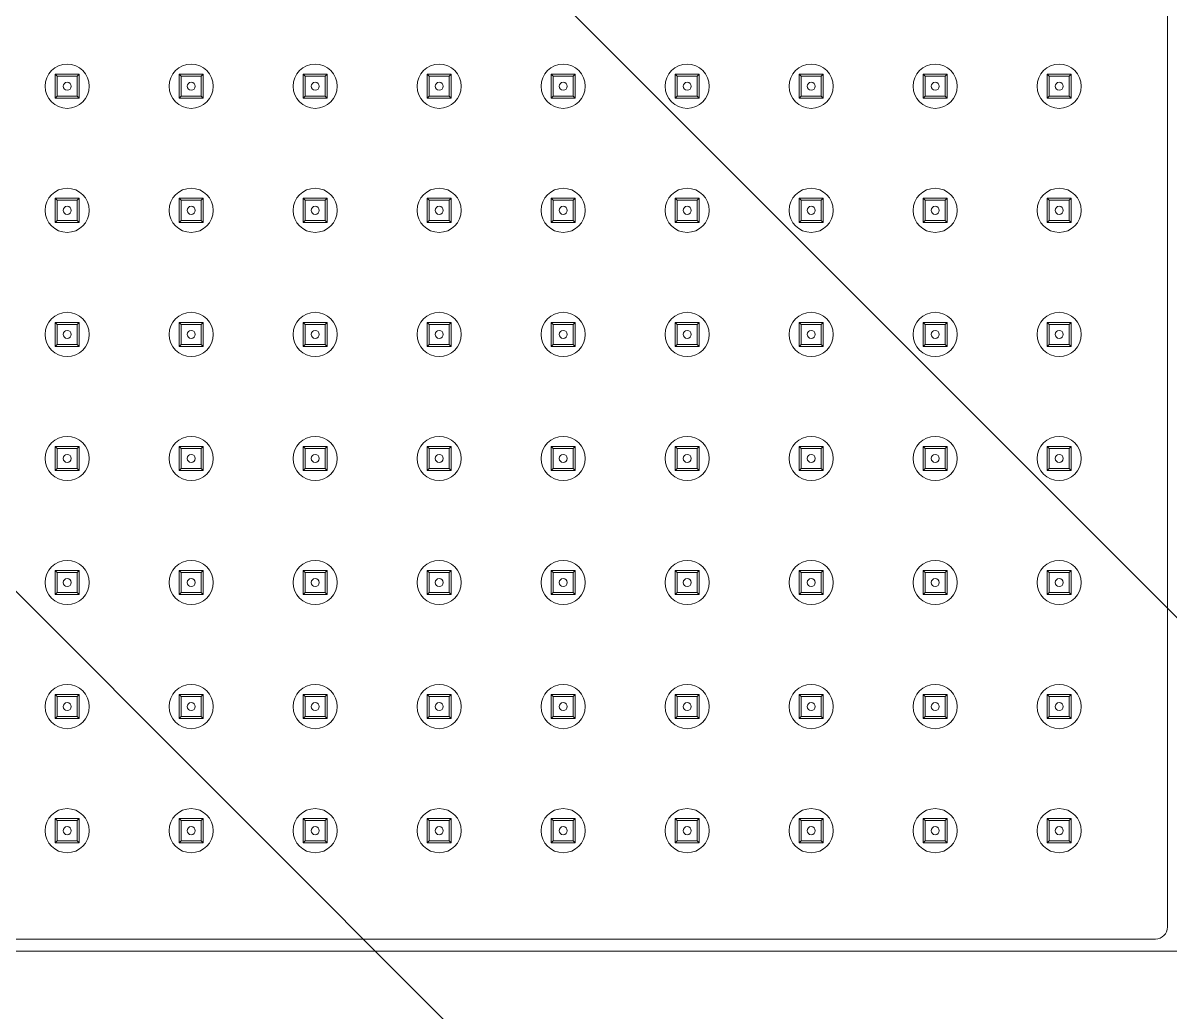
# Model space of a CAD drawing. Header units: inches. Extents: x 3094 to 3721, y -16790 to -15753.
# Drawn here: x 3489.24 to 3494.96, y -16001.11 to -15996.19 of the extents above; entities that cross this region are included whole.
import ezdxf

# ---------------------------------------------------------------- set-up
doc = ezdxf.new("R2010")
doc.units = ezdxf.units.IN
doc.header["$LTSCALE"] = 25
doc.header["$MEASUREMENT"] = 0
for name, color, linetype, lineweight in [('C.P. Fitting', 2, 'Continuous', 13), ('PP-WWP', 3, 'Continuous', 9), ('SDA - Bathroom Fittings & Fixtures', 52, 'Continuous', 5)]:
    doc.layers.add(name, color=color, linetype=linetype, lineweight=lineweight)

# ---------------------------------------------------------------- blocks, each defined once
blk = doc.blocks.new('radse')
at = {"layer": 'C.P. Fitting'}
for p, q in [((2629.0737, -25072.6421), (2629.2049, -25072.6421)), ((2629.0737, -25072.6421), (2629.0737, -25072.7734)), ((2629.0737, -25072.6421), (2629.0847, -25072.6531)), ((2629.0847, -25072.6531), (2629.194, -25072.6531)), ((2629.0847, -25072.6531), (2629.0847, -25072.7624)), ((2629.194, -25072.6531), (2629.2049, -25072.6421)), ((2629.194, -25072.6531), (2629.194, -25072.7624)), ((2629.2049, -25072.6421), (2629.2049, -25072.7734)), ((2629.7497, -25072.6421), (2629.8809, -25072.6421)), ((2629.7497, -25072.6421), (2629.7497, -25072.7734)), ((2629.7497, -25072.6421), (2629.7606, -25072.6531)), ((2629.7606, -25072.6531), (2629.87, -25072.6531)), ((2629.7606, -25072.6531), (2629.7606, -25072.7624)), ((2629.87, -25072.6531), (2629.8809, -25072.6421)), ((2629.87, -25072.6531), (2629.87, -25072.7624)), ((2629.8809, -25072.6421), (2629.8809, -25072.7734)), ((2630.4257, -25072.6421), (2630.5569, -25072.6421)), ((2630.4257, -25072.6421), (2630.4257, -25072.7734)), ((2630.4257, -25072.6421), (2630.4366, -25072.6531)), ((2630.4366, -25072.6531), (2630.546, -25072.6531)), ((2630.4366, -25072.6531), (2630.4366, -25072.7624)), ((2630.546, -25072.6531), (2630.5569, -25072.6421)), ((2630.546, -25072.6531), (2630.546, -25072.7624)), ((2630.5569, -25072.6421), (2630.5569, -25072.7734)), ((2631.1016, -25072.6421), (2631.2329, -25072.6421)), ((2631.1016, -25072.6421), (2631.1016, -25072.7734)), ((2631.1016, -25072.6421), (2631.1126, -25072.6531)), ((2631.1126, -25072.6531), (2631.2219, -25072.6531)), ((2631.1126, -25072.6531), (2631.1126, -25072.7624)), ((2631.2219, -25072.6531), (2631.2329, -25072.6421)), ((2631.2219, -25072.6531), (2631.2219, -25072.7624)), ((2631.2329, -25072.6421), (2631.2329, -25072.7734)), ((2631.7776, -25072.6421), (2631.9088, -25072.6421)), ((2631.7776, -25072.6421), (2631.7776, -25072.7734)), ((2631.7776, -25072.6421), (2631.7886, -25072.6531)), ((2631.7886, -25072.6531), (2631.8979, -25072.6531)), ((2631.7886, -25072.6531), (2631.7886, -25072.7624)), ((2631.8979, -25072.6531), (2631.9088, -25072.6421)), ((2631.8979, -25072.6531), (2631.8979, -25072.7624)), ((2631.9088, -25072.6421), (2631.9088, -25072.7734)), ((2632.4536, -25072.6421), (2632.5848, -25072.6421)), ((2632.4536, -25072.6421), (2632.4536, -25072.7734)), ((2632.4536, -25072.6421), (2632.4645, -25072.6531)), ((2632.4645, -25072.6531), (2632.5739, -25072.6531)), ((2632.4645, -25072.6531), (2632.4645, -25072.7624)), ((2632.5739, -25072.6531), (2632.5848, -25072.6421)), ((2632.5739, -25072.6531), (2632.5739, -25072.7624)), ((2632.5848, -25072.6421), (2632.5848, -25072.7734)), ((2633.1296, -25072.6421), (2633.2608, -25072.6421)), ((2633.1296, -25072.6421), (2633.1296, -25072.7734)), ((2633.1296, -25072.6421), (2633.1405, -25072.6531)), ((2633.1405, -25072.6531), (2633.2498, -25072.6531)), ((2633.1405, -25072.6531), (2633.1405, -25072.7624)), ((2633.2498, -25072.6531), (2633.2608, -25072.6421)), ((2633.2498, -25072.6531), (2633.2498, -25072.7624)), ((2633.2608, -25072.6421), (2633.2608, -25072.7734)), ((2629.0737, -25072.7734), (2629.0847, -25072.7624)), ((2629.0737, -25072.7734), (2629.2049, -25072.7734)), ((2629.0847, -25072.7624), (2629.194, -25072.7624)), ((2629.194, -25072.7624), (2629.2049, -25072.7734)), ((2629.7497, -25072.7734), (2629.7606, -25072.7624)), ((2629.7497, -25072.7734), (2629.8809, -25072.7734)), ((2629.7606, -25072.7624), (2629.87, -25072.7624)), ((2629.87, -25072.7624), (2629.8809, -25072.7734)), ((2630.4257, -25072.7734), (2630.4366, -25072.7624)), ((2630.4257, -25072.7734), (2630.5569, -25072.7734)), ((2630.4366, -25072.7624), (2630.546, -25072.7624)), ((2630.546, -25072.7624), (2630.5569, -25072.7734)), ((2631.1016, -25072.7734), (2631.1126, -25072.7624)), ((2631.1016, -25072.7734), (2631.2329, -25072.7734)), ((2631.1126, -25072.7624), (2631.2219, -25072.7624)), ((2631.2219, -25072.7624), (2631.2329, -25072.7734)), ((2631.7776, -25072.7734), (2631.7886, -25072.7624)), ((2631.7776, -25072.7734), (2631.9088, -25072.7734)), ((2631.7886, -25072.7624), (2631.8979, -25072.7624)), ((2631.8979, -25072.7624), (2631.9088, -25072.7734)), ((2632.4536, -25072.7734), (2632.4645, -25072.7624)), ((2632.4536, -25072.7734), (2632.5848, -25072.7734)), ((2632.4645, -25072.7624), (2632.5739, -25072.7624)), ((2632.5739, -25072.7624), (2632.5848, -25072.7734)), ((2633.1296, -25072.7734), (2633.1405, -25072.7624)), ((2633.1296, -25072.7734), (2633.2608, -25072.7734)), ((2633.1405, -25072.7624), (2633.2498, -25072.7624)), ((2633.2498, -25072.7624), (2633.2608, -25072.7734)), ((2629.0737, -25073.3181), (2629.2049, -25073.3181)), ((2629.0737, -25073.3181), (2629.0737, -25073.4493)), ((2629.0737, -25073.3181), (2629.0847, -25073.3291)), ((2629.0847, -25073.3291), (2629.194, -25073.3291)), ((2629.0847, -25073.3291), (2629.0847, -25073.4384)), ((2629.194, -25073.3291), (2629.2049, -25073.3181)), ((2629.194, -25073.3291), (2629.194, -25073.4384)), ((2629.2049, -25073.3181), (2629.2049, -25073.4493)), ((2629.7497, -25073.3181), (2629.8809, -25073.3181)), ((2629.7497, -25073.3181), (2629.7497, -25073.4493)), ((2629.7497, -25073.3181), (2629.7606, -25073.3291)), ((2629.7606, -25073.3291), (2629.87, -25073.3291)), ((2629.7606, -25073.3291), (2629.7606, -25073.4384)), ((2629.87, -25073.3291), (2629.8809, -25073.3181)), ((2629.87, -25073.3291), (2629.87, -25073.4384)), ((2629.8809, -25073.3181), (2629.8809, -25073.4493)), ((2630.4257, -25073.3181), (2630.5569, -25073.3181)), ((2630.4257, -25073.3181), (2630.4257, -25073.4493)), ((2630.4257, -25073.3181), (2630.4366, -25073.3291)), ((2630.4366, -25073.3291), (2630.546, -25073.3291)), ((2630.4366, -25073.3291), (2630.4366, -25073.4384)), ((2630.546, -25073.3291), (2630.5569, -25073.3181)), ((2630.546, -25073.3291), (2630.546, -25073.4384)), ((2630.5569, -25073.3181), (2630.5569, -25073.4493)), ((2631.1016, -25073.3181), (2631.2329, -25073.3181)), ((2631.1016, -25073.3181), (2631.1016, -25073.4493)), ((2631.1016, -25073.3181), (2631.1126, -25073.3291)), ((2631.1126, -25073.3291), (2631.2219, -25073.3291)), ((2631.1126, -25073.3291), (2631.1126, -25073.4384)), ((2631.2219, -25073.3291), (2631.2329, -25073.3181)), ((2631.2219, -25073.3291), (2631.2219, -25073.4384)), ((2631.2329, -25073.3181), (2631.2329, -25073.4493)), ((2631.7776, -25073.3181), (2631.9088, -25073.3181)), ((2631.7776, -25073.3181), (2631.7776, -25073.4493)), ((2631.7776, -25073.3181), (2631.7886, -25073.3291)), ((2631.7886, -25073.3291), (2631.8979, -25073.3291)), ((2631.7886, -25073.3291), (2631.7886, -25073.4384)), ((2631.8979, -25073.3291), (2631.9088, -25073.3181)), ((2631.8979, -25073.3291), (2631.8979, -25073.4384)), ((2631.9088, -25073.3181), (2631.9088, -25073.4493)), ((2632.4536, -25073.3181), (2632.5848, -25073.3181)), ((2632.4536, -25073.3181), (2632.4536, -25073.4493)), ((2632.4536, -25073.3181), (2632.4645, -25073.3291)), ((2632.4645, -25073.3291), (2632.5739, -25073.3291)), ((2632.4645, -25073.3291), (2632.4645, -25073.4384)), ((2632.5739, -25073.3291), (2632.5848, -25073.3181)), ((2632.5739, -25073.3291), (2632.5739, -25073.4384)), ((2632.5848, -25073.3181), (2632.5848, -25073.4493)), ((2633.1296, -25073.3181), (2633.2608, -25073.3181)), ((2633.1296, -25073.3181), (2633.1296, -25073.4493)), ((2633.1296, -25073.3181), (2633.1405, -25073.3291)), ((2633.1405, -25073.3291), (2633.2498, -25073.3291)), ((2633.1405, -25073.3291), (2633.1405, -25073.4384)), ((2633.2498, -25073.3291), (2633.2608, -25073.3181)), ((2633.2498, -25073.3291), (2633.2498, -25073.4384)), ((2633.2608, -25073.3181), (2633.2608, -25073.4493)), ((2629.0737, -25073.4493), (2629.0847, -25073.4384)), ((2629.0737, -25073.4493), (2629.2049, -25073.4493)), ((2629.0847, -25073.4384), (2629.194, -25073.4384)), ((2629.194, -25073.4384), (2629.2049, -25073.4493)), ((2629.7497, -25073.4493), (2629.7606, -25073.4384)), ((2629.7497, -25073.4493), (2629.8809, -25073.4493)), ((2629.7606, -25073.4384), (2629.87, -25073.4384)), ((2629.87, -25073.4384), (2629.8809, -25073.4493)), ((2630.4257, -25073.4493), (2630.4366, -25073.4384)), ((2630.4257, -25073.4493), (2630.5569, -25073.4493)), ((2630.4366, -25073.4384), (2630.546, -25073.4384)), ((2630.546, -25073.4384), (2630.5569, -25073.4493)), ((2631.1016, -25073.4493), (2631.1126, -25073.4384)), ((2631.1016, -25073.4493), (2631.2329, -25073.4493)), ((2631.1126, -25073.4384), (2631.2219, -25073.4384)), ((2631.2219, -25073.4384), (2631.2329, -25073.4493)), ((2631.7776, -25073.4493), (2631.7886, -25073.4384)), ((2631.7776, -25073.4493), (2631.9088, -25073.4493)), ((2631.7886, -25073.4384), (2631.8979, -25073.4384)), ((2631.8979, -25073.4384), (2631.9088, -25073.4493)), ((2632.4536, -25073.4493), (2632.4645, -25073.4384)), ((2632.4536, -25073.4493), (2632.5848, -25073.4493)), ((2632.4645, -25073.4384), (2632.5739, -25073.4384)), ((2632.5739, -25073.4384), (2632.5848, -25073.4493)), ((2633.1296, -25073.4493), (2633.1405, -25073.4384)), ((2633.1296, -25073.4493), (2633.2608, -25073.4493)), ((2633.1405, -25073.4384), (2633.2498, -25073.4384)), ((2633.2498, -25073.4384), (2633.2608, -25073.4493)), ((2629.0737, -25073.9941), (2629.2049, -25073.9941)), ((2629.0737, -25073.9941), (2629.0737, -25074.1253)), ((2629.0737, -25073.9941), (2629.0847, -25074.005)), ((2629.0847, -25074.005), (2629.194, -25074.005)), ((2629.0847, -25074.005), (2629.0847, -25074.1144)), ((2629.194, -25074.005), (2629.2049, -25073.9941)), ((2629.194, -25074.005), (2629.194, -25074.1144)), ((2629.2049, -25073.9941), (2629.2049, -25074.1253)), ((2629.7497, -25073.9941), (2629.8809, -25073.9941)), ((2629.7497, -25073.9941), (2629.7497, -25074.1253)), ((2629.7497, -25073.9941), (2629.7606, -25074.005)), ((2629.7606, -25074.005), (2629.87, -25074.005)), ((2629.7606, -25074.005), (2629.7606, -25074.1144)), ((2629.87, -25074.005), (2629.8809, -25073.9941)), ((2629.87, -25074.005), (2629.87, -25074.1144)), ((2629.8809, -25073.9941), (2629.8809, -25074.1253)), ((2630.4257, -25073.9941), (2630.4366, -25074.005)), ((2630.4257, -25073.9941), (2630.5569, -25073.9941)), ((2630.4257, -25073.9941), (2630.4257, -25074.1253)), ((2630.4366, -25074.005), (2630.4366, -25074.1144)), ((2630.4366, -25074.005), (2630.546, -25074.005)), ((2630.546, -25074.005), (2630.5569, -25073.9941)), ((2630.546, -25074.005), (2630.546, -25074.1144)), ((2630.5569, -25073.9941), (2630.5569, -25074.1253)), ((2631.1016, -25073.9941), (2631.2329, -25073.9941)), ((2631.1016, -25073.9941), (2631.1016, -25074.1253)), ((2631.1016, -25073.9941), (2631.1126, -25074.005)), ((2631.1126, -25074.005), (2631.2219, -25074.005)), ((2631.1126, -25074.005), (2631.1126, -25074.1144)), ((2631.2219, -25074.005), (2631.2329, -25073.9941)), ((2631.2219, -25074.005), (2631.2219, -25074.1144)), ((2631.2329, -25073.9941), (2631.2329, -25074.1253)), ((2631.7776, -25073.9941), (2631.9088, -25073.9941)), ((2631.7776, -25073.9941), (2631.7776, -25074.1253)), ((2631.7776, -25073.9941), (2631.7886, -25074.005)), ((2631.7886, -25074.005), (2631.8979, -25074.005)), ((2631.7886, -25074.005), (2631.7886, -25074.1144)), ((2631.8979, -25074.005), (2631.9088, -25073.9941)), ((2631.8979, -25074.005), (2631.8979, -25074.1144)), ((2631.9088, -25073.9941), (2631.9088, -25074.1253)), ((2632.4536, -25073.9941), (2632.5848, -25073.9941)), ((2632.4536, -25073.9941), (2632.4536, -25074.1253)), ((2632.4536, -25073.9941), (2632.4645, -25074.005)), ((2632.4645, -25074.005), (2632.5739, -25074.005)), ((2632.4645, -25074.005), (2632.4645, -25074.1144)), ((2632.5739, -25074.005), (2632.5848, -25073.9941)), ((2632.5739, -25074.005), (2632.5739, -25074.1144)), ((2632.5848, -25073.9941), (2632.5848, -25074.1253)), ((2633.1296, -25073.9941), (2633.2608, -25073.9941)), ((2633.1296, -25073.9941), (2633.1296, -25074.1253)), ((2633.1296, -25073.9941), (2633.1405, -25074.005)), ((2633.1405, -25074.005), (2633.2498, -25074.005)), ((2633.1405, -25074.005), (2633.1405, -25074.1144)), ((2633.2498, -25074.005), (2633.2608, -25073.9941)), ((2633.2498, -25074.005), (2633.2498, -25074.1144)), ((2633.2608, -25073.9941), (2633.2608, -25074.1253)), ((2629.0737, -25074.1253), (2629.0847, -25074.1144)), ((2629.0737, -25074.1253), (2629.2049, -25074.1253)), ((2629.0847, -25074.1144), (2629.194, -25074.1144)), ((2629.194, -25074.1144), (2629.2049, -25074.1253)), ((2629.7497, -25074.1253), (2629.7606, -25074.1144)), ((2629.7497, -25074.1253), (2629.8809, -25074.1253)), ((2629.7606, -25074.1144), (2629.87, -25074.1144)), ((2629.87, -25074.1144), (2629.8809, -25074.1253)), ((2630.4257, -25074.1253), (2630.4366, -25074.1144)), ((2630.4257, -25074.1253), (2630.5569, -25074.1253)), ((2630.4366, -25074.1144), (2630.546, -25074.1144)), ((2630.546, -25074.1144), (2630.5569, -25074.1253)), ((2631.1016, -25074.1253), (2631.1126, -25074.1144)), ((2631.1016, -25074.1253), (2631.2329, -25074.1253)), ((2631.1126, -25074.1144), (2631.2219, -25074.1144)), ((2631.2219, -25074.1144), (2631.2329, -25074.1253)), ((2631.7776, -25074.1253), (2631.7886, -25074.1144)), ((2631.7776, -25074.1253), (2631.9088, -25074.1253)), ((2631.7886, -25074.1144), (2631.8979, -25074.1144)), ((2631.8979, -25074.1144), (2631.9088, -25074.1253)), ((2632.4536, -25074.1253), (2632.4645, -25074.1144)), ((2632.4536, -25074.1253), (2632.5848, -25074.1253)), ((2632.4645, -25074.1144), (2632.5739, -25074.1144)), ((2632.5739, -25074.1144), (2632.5848, -25074.1253)), ((2633.1296, -25074.1253), (2633.1405, -25074.1144)), ((2633.1296, -25074.1253), (2633.2608, -25074.1253)), ((2633.1405, -25074.1144), (2633.2498, -25074.1144)), ((2633.2498, -25074.1144), (2633.2608, -25074.1253)), ((2629.0737, -25074.6701), (2629.2049, -25074.6701)), ((2629.0737, -25074.6701), (2629.0737, -25074.8013)), ((2629.0737, -25074.6701), (2629.0847, -25074.681)), ((2629.0847, -25074.681), (2629.194, -25074.681)), ((2629.0847, -25074.681), (2629.0847, -25074.7903)), ((2629.194, -25074.681), (2629.2049, -25074.6701)), ((2629.194, -25074.681), (2629.194, -25074.7903)), ((2629.2049, -25074.6701), (2629.2049, -25074.8013)), ((2629.7497, -25074.6701), (2629.8809, -25074.6701)), ((2629.7497, -25074.6701), (2629.7497, -25074.8013)), ((2629.7497, -25074.6701), (2629.7606, -25074.681)), ((2629.7606, -25074.681), (2629.87, -25074.681)), ((2629.7606, -25074.681), (2629.7606, -25074.7903)), ((2629.87, -25074.681), (2629.8809, -25074.6701)), ((2629.87, -25074.681), (2629.87, -25074.7903)), ((2629.8809, -25074.6701), (2629.8809, -25074.8013)), ((2630.4257, -25074.6701), (2630.5569, -25074.6701)), ((2630.4257, -25074.6701), (2630.4257, -25074.8013)), ((2630.4257, -25074.6701), (2630.4366, -25074.681)), ((2630.4366, -25074.681), (2630.546, -25074.681)), ((2630.4366, -25074.681), (2630.4366, -25074.7903)), ((2630.546, -25074.681), (2630.5569, -25074.6701)), ((2630.546, -25074.681), (2630.546, -25074.7903)), ((2630.5569, -25074.6701), (2630.5569, -25074.8013)), ((2631.1016, -25074.6701), (2631.2329, -25074.6701)), ((2631.1016, -25074.6701), (2631.1016, -25074.8013)), ((2631.1016, -25074.6701), (2631.1126, -25074.681)), ((2631.1126, -25074.681), (2631.2219, -25074.681)), ((2631.1126, -25074.681), (2631.1126, -25074.7903)), ((2631.2219, -25074.681), (2631.2329, -25074.6701)), ((2631.2219, -25074.681), (2631.2219, -25074.7903)), ((2631.2329, -25074.6701), (2631.2329, -25074.8013)), ((2631.7776, -25074.6701), (2631.9088, -25074.6701)), ((2631.7776, -25074.6701), (2631.7776, -25074.8013)), ((2631.7776, -25074.6701), (2631.7886, -25074.681)), ((2631.7886, -25074.681), (2631.8979, -25074.681)), ((2631.7886, -25074.681), (2631.7886, -25074.7903)), ((2631.8979, -25074.681), (2631.9088, -25074.6701)), ((2631.8979, -25074.681), (2631.8979, -25074.7903)), ((2631.9088, -25074.6701), (2631.9088, -25074.8013)), ((2632.4536, -25074.6701), (2632.5848, -25074.6701)), ((2632.4536, -25074.6701), (2632.4536, -25074.8013)), ((2632.4536, -25074.6701), (2632.4645, -25074.681)), ((2632.4645, -25074.681), (2632.5739, -25074.681)), ((2632.4645, -25074.681), (2632.4645, -25074.7903)), ((2632.5739, -25074.681), (2632.5848, -25074.6701)), ((2632.5739, -25074.681), (2632.5739, -25074.7903)), ((2632.5848, -25074.6701), (2632.5848, -25074.8013)), ((2633.1296, -25074.6701), (2633.2608, -25074.6701)), ((2633.1296, -25074.6701), (2633.1296, -25074.8013)), ((2633.1296, -25074.6701), (2633.1405, -25074.681)), ((2633.1405, -25074.681), (2633.2498, -25074.681)), ((2633.1405, -25074.681), (2633.1405, -25074.7903)), ((2633.2498, -25074.681), (2633.2608, -25074.6701)), ((2633.2498, -25074.681), (2633.2498, -25074.7903)), ((2633.2608, -25074.6701), (2633.2608, -25074.8013)), ((2629.0737, -25074.8013), (2629.0847, -25074.7903)), ((2629.0737, -25074.8013), (2629.2049, -25074.8013)), ((2629.0847, -25074.7903), (2629.194, -25074.7903)), ((2629.194, -25074.7903), (2629.2049, -25074.8013)), ((2629.7497, -25074.8013), (2629.7606, -25074.7903)), ((2629.7497, -25074.8013), (2629.8809, -25074.8013)), ((2629.7606, -25074.7903), (2629.87, -25074.7903)), ((2629.87, -25074.7903), (2629.8809, -25074.8013)), ((2630.4257, -25074.8013), (2630.4366, -25074.7903)), ((2630.4257, -25074.8013), (2630.5569, -25074.8013)), ((2630.4366, -25074.7903), (2630.546, -25074.7903)), ((2630.546, -25074.7903), (2630.5569, -25074.8013)), ((2631.1016, -25074.8013), (2631.1126, -25074.7903)), ((2631.1016, -25074.8013), (2631.2329, -25074.8013)), ((2631.1126, -25074.7903), (2631.2219, -25074.7903)), ((2631.2219, -25074.7903), (2631.2329, -25074.8013)), ((2631.7776, -25074.8013), (2631.7886, -25074.7903)), ((2631.7776, -25074.8013), (2631.9088, -25074.8013)), ((2631.7886, -25074.7903), (2631.8979, -25074.7903)), ((2631.8979, -25074.7903), (2631.9088, -25074.8013)), ((2632.4536, -25074.8013), (2632.4645, -25074.7903)), ((2632.4536, -25074.8013), (2632.5848, -25074.8013)), ((2632.4645, -25074.7903), (2632.5739, -25074.7903)), ((2632.5739, -25074.7903), (2632.5848, -25074.8013)), ((2633.1296, -25074.8013), (2633.1405, -25074.7903)), ((2633.1296, -25074.8013), (2633.2608, -25074.8013)), ((2633.1405, -25074.7903), (2633.2498, -25074.7903)), ((2633.2498, -25074.7903), (2633.2608, -25074.8013)), ((2629.0737, -25075.346), (2629.2049, -25075.346)), ((2629.0737, -25075.346), (2629.0737, -25075.4773)), ((2629.0737, -25075.346), (2629.0847, -25075.357)), ((2629.194, -25075.357), (2629.2049, -25075.346)), ((2629.2049, -25075.346), (2629.2049, -25075.4773)), ((2629.7497, -25075.346), (2629.8809, -25075.346)), ((2629.7497, -25075.346), (2629.7497, -25075.4773)), ((2629.7497, -25075.346), (2629.7606, -25075.357)), ((2629.87, -25075.357), (2629.8809, -25075.346)), ((2629.8809, -25075.346), (2629.8809, -25075.4773)), ((2630.4257, -25075.346), (2630.5569, -25075.346)), ((2630.4257, -25075.346), (2630.4257, -25075.4773)), ((2630.4257, -25075.346), (2630.4366, -25075.357)), ((2630.546, -25075.357), (2630.5569, -25075.346)), ((2630.5569, -25075.346), (2630.5569, -25075.4773)), ((2631.1016, -25075.346), (2631.2329, -25075.346)), ((2631.1016, -25075.346), (2631.1016, -25075.4773)), ((2631.1016, -25075.346), (2631.1126, -25075.357)), ((2631.2219, -25075.357), (2631.2329, -25075.346)), ((2631.2329, -25075.346), (2631.2329, -25075.4773)), ((2631.7776, -25075.346), (2631.9088, -25075.346)), ((2631.7776, -25075.346), (2631.7776, -25075.4773)), ((2631.7776, -25075.346), (2631.7886, -25075.357)), ((2631.8979, -25075.357), (2631.9088, -25075.346)), ((2631.9088, -25075.346), (2631.9088, -25075.4773)), ((2632.4536, -25075.346), (2632.5848, -25075.346)), ((2632.4536, -25075.346), (2632.4536, -25075.4773)), ((2632.4536, -25075.346), (2632.4645, -25075.357)), ((2632.5739, -25075.357), (2632.5848, -25075.346)), ((2632.5848, -25075.346), (2632.5848, -25075.4773)), ((2633.1296, -25075.346), (2633.2608, -25075.346)), ((2633.1296, -25075.346), (2633.1296, -25075.4773)), ((2633.1296, -25075.346), (2633.1405, -25075.357)), ((2633.2498, -25075.357), (2633.2608, -25075.346)), ((2633.2608, -25075.346), (2633.2608, -25075.4773)), ((2629.0847, -25075.357), (2629.194, -25075.357)), ((2629.0847, -25075.357), (2629.0847, -25075.4663)), ((2629.194, -25075.357), (2629.194, -25075.4663)), ((2629.7606, -25075.357), (2629.87, -25075.357)), ((2629.7606, -25075.357), (2629.7606, -25075.4663)), ((2629.87, -25075.357), (2629.87, -25075.4663)), ((2630.4366, -25075.357), (2630.546, -25075.357)), ((2630.4366, -25075.357), (2630.4366, -25075.4663)), ((2630.546, -25075.357), (2630.546, -25075.4663)), ((2631.1126, -25075.357), (2631.2219, -25075.357)), ((2631.1126, -25075.357), (2631.1126, -25075.4663)), ((2631.2219, -25075.357), (2631.2219, -25075.4663)), ((2631.7886, -25075.357), (2631.8979, -25075.357)), ((2631.7886, -25075.357), (2631.7886, -25075.4663)), ((2631.8979, -25075.357), (2631.8979, -25075.4663)), ((2632.4645, -25075.357), (2632.5739, -25075.357)), ((2632.4645, -25075.357), (2632.4645, -25075.4663)), ((2632.5739, -25075.357), (2632.5739, -25075.4663)), ((2633.1405, -25075.357), (2633.2498, -25075.357)), ((2633.1405, -25075.357), (2633.1405, -25075.4663)), ((2633.2498, -25075.357), (2633.2498, -25075.4663)), ((2629.0737, -25075.4773), (2629.0847, -25075.4663)), ((2629.0847, -25075.4663), (2629.194, -25075.4663)), ((2629.194, -25075.4663), (2629.2049, -25075.4773)), ((2629.7497, -25075.4773), (2629.7606, -25075.4663)), ((2629.7606, -25075.4663), (2629.87, -25075.4663)), ((2629.87, -25075.4663), (2629.8809, -25075.4773)), ((2630.4257, -25075.4773), (2630.4366, -25075.4663)), ((2630.4366, -25075.4663), (2630.546, -25075.4663)), ((2630.546, -25075.4663), (2630.5569, -25075.4773)), ((2631.1016, -25075.4773), (2631.1126, -25075.4663)), ((2631.1126, -25075.4663), (2631.2219, -25075.4663)), ((2631.2219, -25075.4663), (2631.2329, -25075.4773)), ((2631.7776, -25075.4773), (2631.7886, -25075.4663)), ((2631.7886, -25075.4663), (2631.8979, -25075.4663)), ((2631.8979, -25075.4663), (2631.9088, -25075.4773)), ((2632.4536, -25075.4773), (2632.4645, -25075.4663)), ((2632.4645, -25075.4663), (2632.5739, -25075.4663)), ((2632.5739, -25075.4663), (2632.5848, -25075.4773)), ((2633.1296, -25075.4773), (2633.1405, -25075.4663)), ((2633.1405, -25075.4663), (2633.2498, -25075.4663)), ((2633.2498, -25075.4663), (2633.2608, -25075.4773)), ((2629.0737, -25075.4773), (2629.2049, -25075.4773)), ((2629.7497, -25075.4773), (2629.8809, -25075.4773)), ((2630.4257, -25075.4773), (2630.5569, -25075.4773)), ((2631.1016, -25075.4773), (2631.2329, -25075.4773)), ((2631.7776, -25075.4773), (2631.9088, -25075.4773)), ((2632.4536, -25075.4773), (2632.5848, -25075.4773)), ((2633.1296, -25075.4773), (2633.2608, -25075.4773)), ((2629.0737, -25076.022), (2629.2049, -25076.022)), ((2629.0737, -25076.022), (2629.0737, -25076.1532)), ((2629.0737, -25076.022), (2629.0847, -25076.0329)), ((2629.0847, -25076.0329), (2629.194, -25076.0329)), ((2629.0847, -25076.0329), (2629.0847, -25076.1423)), ((2629.194, -25076.0329), (2629.2049, -25076.022)), ((2629.194, -25076.0329), (2629.194, -25076.1423)), ((2629.2049, -25076.022), (2629.2049, -25076.1532)), ((2629.7497, -25076.022), (2629.8809, -25076.022)), ((2629.7497, -25076.022), (2629.7497, -25076.1532)), ((2629.7497, -25076.022), (2629.7606, -25076.0329)), ((2629.7606, -25076.0329), (2629.87, -25076.0329)), ((2629.7606, -25076.0329), (2629.7606, -25076.1423)), ((2629.87, -25076.0329), (2629.8809, -25076.022)), ((2629.87, -25076.0329), (2629.87, -25076.1423)), ((2629.8809, -25076.022), (2629.8809, -25076.1532)), ((2630.4257, -25076.022), (2630.5569, -25076.022)), ((2630.4257, -25076.022), (2630.4257, -25076.1532)), ((2630.4257, -25076.022), (2630.4366, -25076.0329)), ((2630.4366, -25076.0329), (2630.546, -25076.0329)), ((2630.4366, -25076.0329), (2630.4366, -25076.1423)), ((2630.546, -25076.0329), (2630.5569, -25076.022)), ((2630.546, -25076.0329), (2630.546, -25076.1423)), ((2630.5569, -25076.022), (2630.5569, -25076.1532)), ((2631.1016, -25076.022), (2631.2329, -25076.022)), ((2631.1016, -25076.022), (2631.1016, -25076.1532)), ((2631.1016, -25076.022), (2631.1126, -25076.0329)), ((2631.1126, -25076.0329), (2631.2219, -25076.0329)), ((2631.1126, -25076.0329), (2631.1126, -25076.1423)), ((2631.2219, -25076.0329), (2631.2329, -25076.022)), ((2631.2219, -25076.0329), (2631.2219, -25076.1423)), ((2631.2329, -25076.022), (2631.2329, -25076.1532)), ((2631.7776, -25076.022), (2631.9088, -25076.022)), ((2631.7776, -25076.022), (2631.7776, -25076.1532)), ((2631.7776, -25076.022), (2631.7886, -25076.0329)), ((2631.7886, -25076.0329), (2631.8979, -25076.0329)), ((2631.7886, -25076.0329), (2631.7886, -25076.1423)), ((2631.8979, -25076.0329), (2631.9088, -25076.022)), ((2631.8979, -25076.0329), (2631.8979, -25076.1423)), ((2631.9088, -25076.022), (2631.9088, -25076.1532)), ((2632.4536, -25076.022), (2632.5848, -25076.022)), ((2632.4536, -25076.022), (2632.4536, -25076.1532)), ((2632.4536, -25076.022), (2632.4645, -25076.0329)), ((2632.4645, -25076.0329), (2632.5739, -25076.0329)), ((2632.4645, -25076.0329), (2632.4645, -25076.1423)), ((2632.5739, -25076.0329), (2632.5848, -25076.022)), ((2632.5739, -25076.0329), (2632.5739, -25076.1423)), ((2632.5848, -25076.022), (2632.5848, -25076.1532)), ((2633.1296, -25076.022), (2633.2608, -25076.022)), ((2633.1296, -25076.022), (2633.1296, -25076.1532)), ((2633.1296, -25076.022), (2633.1405, -25076.0329)), ((2633.1405, -25076.0329), (2633.2498, -25076.0329)), ((2633.1405, -25076.0329), (2633.1405, -25076.1423)), ((2633.2498, -25076.0329), (2633.2608, -25076.022)), ((2633.2498, -25076.0329), (2633.2498, -25076.1423)), ((2633.2608, -25076.022), (2633.2608, -25076.1532)), ((2629.0737, -25076.1532), (2629.0847, -25076.1423)), ((2629.0737, -25076.1532), (2629.2049, -25076.1532)), ((2629.0847, -25076.1423), (2629.194, -25076.1423)), ((2629.194, -25076.1423), (2629.2049, -25076.1532)), ((2629.7497, -25076.1532), (2629.7606, -25076.1423)), ((2629.7497, -25076.1532), (2629.8809, -25076.1532)), ((2629.7606, -25076.1423), (2629.87, -25076.1423)), ((2629.87, -25076.1423), (2629.8809, -25076.1532)), ((2630.4257, -25076.1532), (2630.4366, -25076.1423)), ((2630.4257, -25076.1532), (2630.5569, -25076.1532)), ((2630.4366, -25076.1423), (2630.546, -25076.1423)), ((2630.546, -25076.1423), (2630.5569, -25076.1532)), ((2631.1016, -25076.1532), (2631.1126, -25076.1423)), ((2631.1016, -25076.1532), (2631.2329, -25076.1532)), ((2631.1126, -25076.1423), (2631.2219, -25076.1423)), ((2631.2219, -25076.1423), (2631.2329, -25076.1532)), ((2631.7776, -25076.1532), (2631.7886, -25076.1423)), ((2631.7776, -25076.1532), (2631.9088, -25076.1532)), ((2631.7886, -25076.1423), (2631.8979, -25076.1423)), ((2631.8979, -25076.1423), (2631.9088, -25076.1532)), ((2632.4536, -25076.1532), (2632.4645, -25076.1423)), ((2632.4536, -25076.1532), (2632.5848, -25076.1532)), ((2632.4645, -25076.1423), (2632.5739, -25076.1423)), ((2632.5739, -25076.1423), (2632.5848, -25076.1532)), ((2633.1296, -25076.1532), (2633.1405, -25076.1423)), ((2633.1296, -25076.1532), (2633.2608, -25076.1532)), ((2633.1405, -25076.1423), (2633.2498, -25076.1423)), ((2633.2498, -25076.1423), (2633.2608, -25076.1532)), ((2629.0737, -25076.698), (2629.2049, -25076.698)), ((2629.0737, -25076.698), (2629.0737, -25076.8292)), ((2629.0737, -25076.698), (2629.0847, -25076.7089)), ((2629.0847, -25076.7089), (2629.194, -25076.7089)), ((2629.0847, -25076.7089), (2629.0847, -25076.8183)), ((2629.194, -25076.7089), (2629.2049, -25076.698)), ((2629.194, -25076.7089), (2629.194, -25076.8183)), ((2629.2049, -25076.698), (2629.2049, -25076.8292)), ((2629.7497, -25076.698), (2629.8809, -25076.698)), ((2629.7497, -25076.698), (2629.7497, -25076.8292)), ((2629.7497, -25076.698), (2629.7606, -25076.7089)), ((2629.7606, -25076.7089), (2629.87, -25076.7089)), ((2629.7606, -25076.7089), (2629.7606, -25076.8183)), ((2629.87, -25076.7089), (2629.8809, -25076.698)), ((2629.87, -25076.7089), (2629.87, -25076.8183)), ((2629.8809, -25076.698), (2629.8809, -25076.8292)), ((2630.4257, -25076.698), (2630.5569, -25076.698)), ((2630.4257, -25076.698), (2630.4257, -25076.8292)), ((2630.4257, -25076.698), (2630.4366, -25076.7089)), ((2630.4366, -25076.7089), (2630.546, -25076.7089)), ((2630.4366, -25076.7089), (2630.4366, -25076.8183)), ((2630.546, -25076.7089), (2630.5569, -25076.698)), ((2630.546, -25076.7089), (2630.546, -25076.8183)), ((2630.5569, -25076.698), (2630.5569, -25076.8292)), ((2631.1016, -25076.698), (2631.2329, -25076.698)), ((2631.1016, -25076.698), (2631.1016, -25076.8292)), ((2631.1016, -25076.698), (2631.1126, -25076.7089)), ((2631.1126, -25076.7089), (2631.2219, -25076.7089)), ((2631.1126, -25076.7089), (2631.1126, -25076.8183)), ((2631.2219, -25076.7089), (2631.2329, -25076.698)), ((2631.2219, -25076.7089), (2631.2219, -25076.8183)), ((2631.2329, -25076.698), (2631.2329, -25076.8292)), ((2631.7776, -25076.698), (2631.9088, -25076.698)), ((2631.7776, -25076.698), (2631.7776, -25076.8292)), ((2631.7776, -25076.698), (2631.7886, -25076.7089)), ((2631.7886, -25076.7089), (2631.8979, -25076.7089)), ((2631.7886, -25076.7089), (2631.7886, -25076.8183)), ((2631.8979, -25076.7089), (2631.9088, -25076.698)), ((2631.8979, -25076.7089), (2631.8979, -25076.8183)), ((2631.9088, -25076.698), (2631.9088, -25076.8292)), ((2632.4536, -25076.698), (2632.5848, -25076.698)), ((2632.4536, -25076.698), (2632.4536, -25076.8292)), ((2632.4536, -25076.698), (2632.4645, -25076.7089)), ((2632.4645, -25076.7089), (2632.5739, -25076.7089)), ((2632.4645, -25076.7089), (2632.4645, -25076.8183)), ((2632.5739, -25076.7089), (2632.5848, -25076.698)), ((2632.5739, -25076.7089), (2632.5739, -25076.8183)), ((2632.5848, -25076.698), (2632.5848, -25076.8292)), ((2633.1296, -25076.698), (2633.2608, -25076.698)), ((2633.1296, -25076.698), (2633.1296, -25076.8292)), ((2633.1296, -25076.698), (2633.1405, -25076.7089)), ((2633.1405, -25076.7089), (2633.2498, -25076.7089)), ((2633.1405, -25076.7089), (2633.1405, -25076.8183)), ((2633.2498, -25076.7089), (2633.2608, -25076.698)), ((2633.2498, -25076.7089), (2633.2498, -25076.8183)), ((2633.2608, -25076.698), (2633.2608, -25076.8292)), ((2629.0737, -25076.8292), (2629.0847, -25076.8183)), ((2629.0737, -25076.8292), (2629.2049, -25076.8292)), ((2629.0847, -25076.8183), (2629.194, -25076.8183)), ((2629.194, -25076.8183), (2629.2049, -25076.8292)), ((2629.7497, -25076.8292), (2629.7606, -25076.8183)), ((2629.7497, -25076.8292), (2629.8809, -25076.8292)), ((2629.7606, -25076.8183), (2629.87, -25076.8183)), ((2629.87, -25076.8183), (2629.8809, -25076.8292)), ((2630.4257, -25076.8292), (2630.4366, -25076.8183)), ((2630.4257, -25076.8292), (2630.5569, -25076.8292)), ((2630.4366, -25076.8183), (2630.546, -25076.8183)), ((2630.546, -25076.8183), (2630.5569, -25076.8292)), ((2631.1016, -25076.8292), (2631.1126, -25076.8183)), ((2631.1016, -25076.8292), (2631.2329, -25076.8292)), ((2631.1126, -25076.8183), (2631.2219, -25076.8183)), ((2631.2219, -25076.8183), (2631.2329, -25076.8292)), ((2631.7776, -25076.8292), (2631.7886, -25076.8183)), ((2631.7776, -25076.8292), (2631.9088, -25076.8292)), ((2631.7886, -25076.8183), (2631.8979, -25076.8183)), ((2631.8979, -25076.8183), (2631.9088, -25076.8292)), ((2632.4536, -25076.8292), (2632.4645, -25076.8183)), ((2632.4536, -25076.8292), (2632.5848, -25076.8292)), ((2632.4645, -25076.8183), (2632.5739, -25076.8183)), ((2632.5739, -25076.8183), (2632.5848, -25076.8292)), ((2633.1296, -25076.8292), (2633.1405, -25076.8183)), ((2633.1296, -25076.8292), (2633.2608, -25076.8292)), ((2633.1405, -25076.8183), (2633.2498, -25076.8183)), ((2633.2498, -25076.8183), (2633.2608, -25076.8292)), ((2629.0737, -25077.3739), (2629.2049, -25077.3739)), ((2629.0737, -25077.3739), (2629.0737, -25077.5052)), ((2629.0737, -25077.3739), (2629.0847, -25077.3849)), ((2629.0847, -25077.3849), (2629.194, -25077.3849)), ((2629.0847, -25077.3849), (2629.0847, -25077.4942)), ((2629.194, -25077.3849), (2629.2049, -25077.3739)), ((2629.194, -25077.3849), (2629.194, -25077.4942)), ((2629.2049, -25077.3739), (2629.2049, -25077.5052)), ((2629.7497, -25077.3739), (2629.8809, -25077.3739)), ((2629.7497, -25077.3739), (2629.7497, -25077.5052)), ((2629.7497, -25077.3739), (2629.7606, -25077.3849)), ((2629.7606, -25077.3849), (2629.87, -25077.3849)), ((2629.7606, -25077.3849), (2629.7606, -25077.4942)), ((2629.87, -25077.3849), (2629.8809, -25077.3739)), ((2629.87, -25077.3849), (2629.87, -25077.4942)), ((2629.8809, -25077.3739), (2629.8809, -25077.5052)), ((2630.4257, -25077.3739), (2630.5569, -25077.3739)), ((2630.4257, -25077.3739), (2630.4257, -25077.5052)), ((2630.4257, -25077.3739), (2630.4366, -25077.3849)), ((2630.4366, -25077.3849), (2630.546, -25077.3849)), ((2630.4366, -25077.3849), (2630.4366, -25077.4942)), ((2630.546, -25077.3849), (2630.5569, -25077.3739)), ((2630.546, -25077.3849), (2630.546, -25077.4942)), ((2630.5569, -25077.3739), (2630.5569, -25077.5052)), ((2631.1016, -25077.3739), (2631.2329, -25077.3739)), ((2631.1016, -25077.3739), (2631.1016, -25077.5052)), ((2631.1016, -25077.3739), (2631.1126, -25077.3849)), ((2631.1126, -25077.3849), (2631.2219, -25077.3849)), ((2631.1126, -25077.3849), (2631.1126, -25077.4942)), ((2631.2219, -25077.3849), (2631.2329, -25077.3739)), ((2631.2219, -25077.3849), (2631.2219, -25077.4942)), ((2631.2329, -25077.3739), (2631.2329, -25077.5052)), ((2631.7776, -25077.3739), (2631.9088, -25077.3739)), ((2631.7776, -25077.3739), (2631.7776, -25077.5052)), ((2631.7776, -25077.3739), (2631.7886, -25077.3849)), ((2631.7886, -25077.3849), (2631.8979, -25077.3849)), ((2631.7886, -25077.3849), (2631.7886, -25077.4942)), ((2631.8979, -25077.3849), (2631.9088, -25077.3739)), ((2631.8979, -25077.3849), (2631.8979, -25077.4942)), ((2631.9088, -25077.3739), (2631.9088, -25077.5052)), ((2632.4536, -25077.3739), (2632.5848, -25077.3739)), ((2632.4536, -25077.3739), (2632.4536, -25077.5052)), ((2632.4536, -25077.3739), (2632.4645, -25077.3849)), ((2632.4645, -25077.3849), (2632.5739, -25077.3849)), ((2632.4645, -25077.3849), (2632.4645, -25077.4942)), ((2632.5739, -25077.3849), (2632.5848, -25077.3739)), ((2632.5739, -25077.3849), (2632.5739, -25077.4942)), ((2632.5848, -25077.3739), (2632.5848, -25077.5052)), ((2633.1296, -25077.3739), (2633.2608, -25077.3739)), ((2633.1296, -25077.3739), (2633.1296, -25077.5052)), ((2633.1296, -25077.3739), (2633.1405, -25077.3849)), ((2633.1405, -25077.3849), (2633.2498, -25077.3849)), ((2633.1405, -25077.3849), (2633.1405, -25077.4942)), ((2633.2498, -25077.3849), (2633.2608, -25077.3739)), ((2633.2498, -25077.3849), (2633.2498, -25077.4942)), ((2633.2608, -25077.3739), (2633.2608, -25077.5052)), ((2629.0737, -25077.5052), (2629.0847, -25077.4942)), ((2629.0737, -25077.5052), (2629.2049, -25077.5052)), ((2629.0847, -25077.4942), (2629.194, -25077.4942)), ((2629.194, -25077.4942), (2629.2049, -25077.5052)), ((2629.7497, -25077.5052), (2629.7606, -25077.4942)), ((2629.7497, -25077.5052), (2629.8809, -25077.5052)), ((2629.7606, -25077.4942), (2629.87, -25077.4942)), ((2629.87, -25077.4942), (2629.8809, -25077.5052)), ((2630.4257, -25077.5052), (2630.4366, -25077.4942)), ((2630.4257, -25077.5052), (2630.5569, -25077.5052)), ((2630.4366, -25077.4942), (2630.546, -25077.4942)), ((2630.546, -25077.4942), (2630.5569, -25077.5052)), ((2631.1016, -25077.5052), (2631.1126, -25077.4942)), ((2631.1016, -25077.5052), (2631.2329, -25077.5052)), ((2631.1126, -25077.4942), (2631.2219, -25077.4942)), ((2631.2219, -25077.4942), (2631.2329, -25077.5052)), ((2631.7776, -25077.5052), (2631.7886, -25077.4942)), ((2631.7776, -25077.5052), (2631.9088, -25077.5052)), ((2631.7886, -25077.4942), (2631.8979, -25077.4942)), ((2631.8979, -25077.4942), (2631.9088, -25077.5052)), ((2632.4536, -25077.5052), (2632.4645, -25077.4942)), ((2632.4536, -25077.5052), (2632.5848, -25077.5052)), ((2632.4645, -25077.4942), (2632.5739, -25077.4942)), ((2632.5739, -25077.4942), (2632.5848, -25077.5052)), ((2633.1296, -25077.5052), (2633.1405, -25077.4942)), ((2633.1296, -25077.5052), (2633.2608, -25077.5052)), ((2633.1405, -25077.4942), (2633.2498, -25077.4942)), ((2633.2498, -25077.4942), (2633.2608, -25077.5052)), ((2629.0737, -25078.0499), (2629.2049, -25078.0499)), ((2629.0737, -25078.0499), (2629.0737, -25078.1811)), ((2629.0737, -25078.0499), (2629.0847, -25078.0609)), ((2629.0847, -25078.0609), (2629.194, -25078.0609)), ((2629.0847, -25078.0609), (2629.0847, -25078.1702)), ((2629.194, -25078.0609), (2629.2049, -25078.0499)), ((2629.194, -25078.0609), (2629.194, -25078.1702)), ((2629.2049, -25078.0499), (2629.2049, -25078.1811)), ((2629.7497, -25078.0499), (2629.8809, -25078.0499)), ((2629.7497, -25078.0499), (2629.7497, -25078.1811)), ((2629.7497, -25078.0499), (2629.7606, -25078.0609)), ((2629.7606, -25078.0609), (2629.87, -25078.0609)), ((2629.7606, -25078.0609), (2629.7606, -25078.1702)), ((2629.87, -25078.0609), (2629.8809, -25078.0499)), ((2629.87, -25078.0609), (2629.87, -25078.1702)), ((2629.8809, -25078.0499), (2629.8809, -25078.1811)), ((2630.4257, -25078.0499), (2630.5569, -25078.0499)), ((2630.4257, -25078.0499), (2630.4257, -25078.1811)), ((2630.4257, -25078.0499), (2630.4366, -25078.0609)), ((2630.4366, -25078.0609), (2630.546, -25078.0609)), ((2630.4366, -25078.0609), (2630.4366, -25078.1702)), ((2630.546, -25078.0609), (2630.5569, -25078.0499)), ((2630.546, -25078.0609), (2630.546, -25078.1702)), ((2630.5569, -25078.0499), (2630.5569, -25078.1811)), ((2631.1016, -25078.0499), (2631.2329, -25078.0499)), ((2631.1016, -25078.0499), (2631.1016, -25078.1811)), ((2631.1016, -25078.0499), (2631.1126, -25078.0609)), ((2631.1126, -25078.0609), (2631.2219, -25078.0609)), ((2631.1126, -25078.0609), (2631.1126, -25078.1702)), ((2631.2219, -25078.0609), (2631.2329, -25078.0499)), ((2631.2219, -25078.0609), (2631.2219, -25078.1702)), ((2631.2329, -25078.0499), (2631.2329, -25078.1811)), ((2631.7776, -25078.0499), (2631.9088, -25078.0499)), ((2631.7776, -25078.0499), (2631.7776, -25078.1811)), ((2631.7776, -25078.0499), (2631.7886, -25078.0609)), ((2631.7886, -25078.0609), (2631.8979, -25078.0609)), ((2631.7886, -25078.0609), (2631.7886, -25078.1702)), ((2631.8979, -25078.0609), (2631.9088, -25078.0499)), ((2631.8979, -25078.0609), (2631.8979, -25078.1702)), ((2631.9088, -25078.0499), (2631.9088, -25078.1811)), ((2632.4536, -25078.0499), (2632.5848, -25078.0499)), ((2632.4536, -25078.0499), (2632.4536, -25078.1811)), ((2632.4536, -25078.0499), (2632.4645, -25078.0609)), ((2632.4645, -25078.0609), (2632.5739, -25078.0609)), ((2632.4645, -25078.0609), (2632.4645, -25078.1702)), ((2632.5739, -25078.0609), (2632.5848, -25078.0499)), ((2632.5739, -25078.0609), (2632.5739, -25078.1702)), ((2632.5848, -25078.0499), (2632.5848, -25078.1811)), ((2633.1296, -25078.0499), (2633.2608, -25078.0499)), ((2633.1296, -25078.0499), (2633.1296, -25078.1811)), ((2633.1296, -25078.0499), (2633.1405, -25078.0609)), ((2633.1405, -25078.0609), (2633.2498, -25078.0609)), ((2633.1405, -25078.0609), (2633.1405, -25078.1702)), ((2633.2498, -25078.0609), (2633.2608, -25078.0499)), ((2633.2498, -25078.0609), (2633.2498, -25078.1702)), ((2633.2608, -25078.0499), (2633.2608, -25078.1811)), ((2629.0737, -25078.1811), (2629.0847, -25078.1702)), ((2629.0737, -25078.1811), (2629.2049, -25078.1811)), ((2629.0847, -25078.1702), (2629.194, -25078.1702)), ((2629.194, -25078.1702), (2629.2049, -25078.1811)), ((2629.7497, -25078.1811), (2629.7606, -25078.1702)), ((2629.7497, -25078.1811), (2629.8809, -25078.1811)), ((2629.7606, -25078.1702), (2629.87, -25078.1702)), ((2629.87, -25078.1702), (2629.8809, -25078.1811)), ((2630.4257, -25078.1811), (2630.4366, -25078.1702)), ((2630.4257, -25078.1811), (2630.5569, -25078.1811)), ((2630.4366, -25078.1702), (2630.546, -25078.1702)), ((2630.546, -25078.1702), (2630.5569, -25078.1811)), ((2631.1016, -25078.1811), (2631.1126, -25078.1702)), ((2631.1016, -25078.1811), (2631.2329, -25078.1811)), ((2631.1126, -25078.1702), (2631.2219, -25078.1702)), ((2631.2219, -25078.1702), (2631.2329, -25078.1811)), ((2631.7776, -25078.1811), (2631.7886, -25078.1702)), ((2631.7776, -25078.1811), (2631.9088, -25078.1811)), ((2631.7886, -25078.1702), (2631.8979, -25078.1702)), ((2631.8979, -25078.1702), (2631.9088, -25078.1811)), ((2632.4536, -25078.1811), (2632.4645, -25078.1702)), ((2632.4536, -25078.1811), (2632.5848, -25078.1811)), ((2632.4645, -25078.1702), (2632.5739, -25078.1702)), ((2632.5739, -25078.1702), (2632.5848, -25078.1811)), ((2633.1296, -25078.1811), (2633.1405, -25078.1702)), ((2633.1296, -25078.1811), (2633.2608, -25078.1811)), ((2633.1405, -25078.1702), (2633.2498, -25078.1702)), ((2633.2498, -25078.1702), (2633.2608, -25078.1811))]:
    blk.add_line(p, q, dxfattribs=at)
blk.add_lwpolyline([(2625.1034, -25070.0238), (2633.8513, -25070.0238), (2633.8513, -25078.7716), (2625.1034, -25078.7716)], close=True, dxfattribs=at)
for points in [[(2633.7856, -25070.155), (2633.7856, -25078.6404)], [(2633.72, -25078.706), (2625.2346, -25078.706)]]:
    blk.add_lwpolyline(points, dxfattribs=at)
for centre, radius in [((2629.1393, -25072.7078), 0.1203), ((2629.8153, -25072.7078), 0.1203), ((2630.4913, -25072.7078), 0.1203), ((2631.1673, -25072.7078), 0.1203), ((2631.8432, -25072.7078), 0.1203), ((2632.5192, -25072.7078), 0.1203), ((2633.1952, -25072.7078), 0.1203), ((2629.1393, -25072.7078), 0.0219), ((2629.8153, -25072.7078), 0.0219), ((2630.4913, -25072.7078), 0.0219), ((2631.1673, -25072.7078), 0.0219), ((2631.8432, -25072.7078), 0.0219), ((2632.5192, -25072.7078), 0.0219), ((2633.1952, -25072.7078), 0.0219), ((2629.1393, -25073.3837), 0.1203), ((2629.8153, -25073.3837), 0.1203), ((2630.4913, -25073.3837), 0.1203), ((2631.1673, -25073.3837), 0.1203), ((2631.8432, -25073.3837), 0.1203), ((2632.5192, -25073.3837), 0.1203), ((2633.1952, -25073.3837), 0.1203), ((2629.1393, -25073.3837), 0.0219), ((2629.8153, -25073.3837), 0.0219), ((2630.4913, -25073.3837), 0.0219), ((2631.1673, -25073.3837), 0.0219), ((2631.8432, -25073.3837), 0.0219), ((2632.5192, -25073.3837), 0.0219), ((2633.1952, -25073.3837), 0.0219), ((2629.1393, -25074.0597), 0.1203), ((2629.8153, -25074.0597), 0.1203), ((2630.4913, -25074.0597), 0.1203), ((2631.1673, -25074.0597), 0.1203), ((2631.8432, -25074.0597), 0.1203), ((2632.5192, -25074.0597), 0.1203), ((2633.1952, -25074.0597), 0.1203), ((2629.1393, -25074.0597), 0.0219), ((2629.8153, -25074.0597), 0.0219), ((2630.4913, -25074.0597), 0.0219), ((2631.1673, -25074.0597), 0.0219), ((2631.8432, -25074.0597), 0.0219), ((2632.5192, -25074.0597), 0.0219), ((2633.1952, -25074.0597), 0.0219), ((2629.1393, -25074.7357), 0.1203), ((2629.8153, -25074.7357), 0.1203), ((2630.4913, -25074.7357), 0.1203), ((2631.1673, -25074.7357), 0.1203), ((2631.8432, -25074.7357), 0.1203), ((2632.5192, -25074.7357), 0.1203), ((2633.1952, -25074.7357), 0.1203), ((2629.1393, -25074.7357), 0.0219), ((2629.8153, -25074.7357), 0.0219), ((2630.4913, -25074.7357), 0.0219), ((2631.1673, -25074.7357), 0.0219), ((2631.8432, -25074.7357), 0.0219), ((2632.5192, -25074.7357), 0.0219), ((2633.1952, -25074.7357), 0.0219), ((2629.1393, -25075.4116), 0.1203), ((2629.8153, -25075.4116), 0.1203), ((2630.4913, -25075.4116), 0.1203), ((2631.1673, -25075.4116), 0.1203), ((2631.8432, -25075.4116), 0.1203), ((2632.5192, -25075.4116), 0.1203), ((2633.1952, -25075.4116), 0.1203), ((2629.1393, -25075.4116), 0.0219), ((2629.8153, -25075.4116), 0.0219), ((2630.4913, -25075.4116), 0.0219), ((2631.1673, -25075.4116), 0.0219), ((2631.8432, -25075.4116), 0.0219), ((2632.5192, -25075.4116), 0.0219), ((2633.1952, -25075.4116), 0.0219), ((2629.1393, -25076.0876), 0.1203), ((2629.8153, -25076.0876), 0.1203), ((2630.4913, -25076.0876), 0.1203), ((2631.1673, -25076.0876), 0.1203), ((2631.8432, -25076.0876), 0.1203), ((2632.5192, -25076.0876), 0.1203), ((2633.1952, -25076.0876), 0.1203), ((2629.1393, -25076.0876), 0.0219), ((2629.8153, -25076.0876), 0.0219), ((2630.4913, -25076.0876), 0.0219), ((2631.1673, -25076.0876), 0.0219), ((2631.8432, -25076.0876), 0.0219), ((2632.5192, -25076.0876), 0.0219), ((2633.1952, -25076.0876), 0.0219), ((2629.1393, -25076.7636), 0.1203), ((2629.8153, -25076.7636), 0.1203), ((2630.4913, -25076.7636), 0.1203), ((2631.1673, -25076.7636), 0.1203), ((2631.8432, -25076.7636), 0.1203), ((2632.5192, -25076.7636), 0.1203), ((2633.1952, -25076.7636), 0.1203), ((2629.1393, -25076.7636), 0.0219), ((2629.8153, -25076.7636), 0.0219), ((2630.4913, -25076.7636), 0.0219), ((2631.1673, -25076.7636), 0.0219), ((2631.8432, -25076.7636), 0.0219), ((2632.5192, -25076.7636), 0.0219), ((2633.1952, -25076.7636), 0.0219), ((2629.1393, -25077.4396), 0.1203), ((2629.8153, -25077.4396), 0.1203), ((2630.4913, -25077.4396), 0.1203), ((2631.1673, -25077.4396), 0.1203), ((2631.8432, -25077.4396), 0.1203), ((2632.5192, -25077.4396), 0.1203), ((2633.1952, -25077.4396), 0.1203), ((2629.1393, -25077.4396), 0.0219), ((2629.8153, -25077.4396), 0.0219), ((2630.4913, -25077.4396), 0.0219), ((2631.1673, -25077.4396), 0.0219), ((2631.8432, -25077.4396), 0.0219), ((2632.5192, -25077.4396), 0.0219), ((2633.1952, -25077.4396), 0.0219), ((2629.1393, -25078.1155), 0.1203), ((2629.8153, -25078.1155), 0.1203), ((2630.4913, -25078.1155), 0.1203), ((2631.1673, -25078.1155), 0.1203), ((2631.8432, -25078.1155), 0.1203), ((2632.5192, -25078.1155), 0.1203), ((2633.1952, -25078.1155), 0.1203), ((2629.1393, -25078.1155), 0.0219), ((2629.8153, -25078.1155), 0.0219), ((2630.4913, -25078.1155), 0.0219), ((2631.1673, -25078.1155), 0.0219), ((2631.8432, -25078.1155), 0.0219), ((2632.5192, -25078.1155), 0.0219), ((2633.1952, -25078.1155), 0.0219)]:
    blk.add_circle(centre, radius, dxfattribs=at)
blk.add_arc((2633.72, -25078.6404), 0.0656, 270, 0, dxfattribs=at)

msp = doc.modelspace()

# ---------------------------------------------------------------- linework, layer by layer
at = {"layer": 'PP-WWP'}
for p, q in [((3499.194, -16003.3465), (3487.1071, -15991.258)), ((3496.3654, -16006.1747), (3484.2785, -15994.0862))]:
    msp.add_line(p, q, dxfattribs=at)

# ---------------------------------------------------------------- block references
at = {"layer": 'SDA - Bathroom Fittings & Fixtures', "xscale": -0.914509067789756, "yscale": 0.914509067789756, "zscale": 0.9145090677897563, "rotation": 90.00000131917245}
msp.add_blockref('radse', (-19439.753, -13592.1307), dxfattribs=at)

doc.saveas('drawing.dxf')
